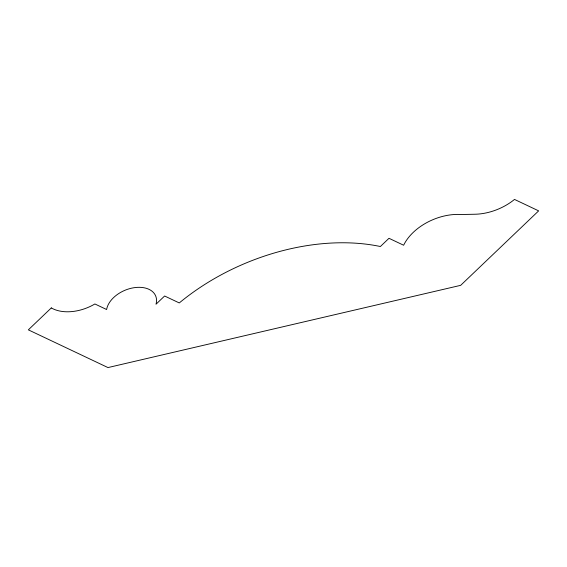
<?xml version="1.0" encoding="UTF-8"?>
<svg xmlns="http://www.w3.org/2000/svg" width="567" height="567" viewBox="0 0 567 567"><rect width="100%" height="100%" fill="white"/><g stroke="black" fill="none" stroke-linecap="round" stroke-linejoin="round"><path stroke-width="0.85" d="M51.306 307.924L28.35 329.845L107.971 367.572L460.68 285.336L538.65 210.867L514.51 199.428A45.268 29.519 -22.9 0 1 474.593 214.248L461.077 214.517A45.835 29.888 -22.9 0 0 403.64 245.235L388.99 238.296L380.386 246.517A180.611 117.773 -22.9 0 0 179.271 302.941L164.621 296.002L156.01 304.224A26.224 17.102 -22.9 0 0 135.584 287.504A26.224 17.102 -22.9 0 0 106.617 309.525L94.895 303.969A37.84 24.672 -22.9 0 1 51.306 307.924"/></g></svg>
